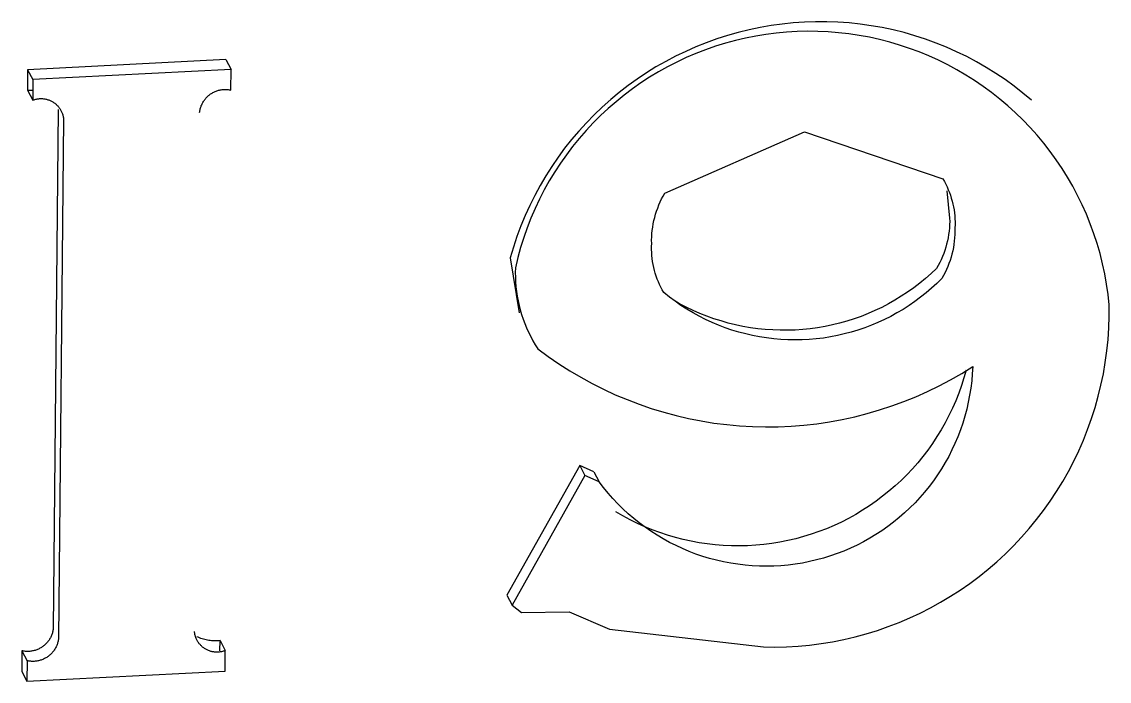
# Model space of a CAD drawing. Header units: millimetres. Extents: x -582 to 3448, y -204 to 2611.
# Drawn here: x 605.954 to 608.587, y 677.334 to 678.931 of the extents above; entities that cross this region are included whole.
import ezdxf

# ---------------------------------------------------------------- set-up
doc = ezdxf.new("R2010")
doc.units = ezdxf.units.MM
doc.header["$MEASUREMENT"] = 0
doc.layers.add('Utwórz2D linie widoczne', color=7, linetype='Continuous', true_color=0x000000)

msp = doc.modelspace()

# ---------------------------------------------------------------- linework, layer by layer
at = {"layer": 'Utwórz2D linie widoczne'}
for p, q in [((607.822, 678.9279), (607.7951, 678.9251)), ((607.849, 678.9297), (607.822, 678.9279)), ((607.8761, 678.9306), (607.849, 678.9297)), ((607.9031, 678.9306), (607.8761, 678.9306)), ((607.9302, 678.9296), (607.9031, 678.9306)), ((607.9572, 678.9277), (607.9302, 678.9296)), ((607.9841, 678.9248), (607.9572, 678.9277)), ((607.6888, 678.9047), (607.6627, 678.8973)), ((607.7151, 678.9112), (607.6888, 678.9047)), ((607.7416, 678.9167), (607.7151, 678.9112)), ((607.7559, 678.8999), (607.7311, 678.8958)), ((607.7682, 678.9214), (607.7416, 678.9167)), ((607.7809, 678.9031), (607.7559, 678.8999)), ((607.7951, 678.9251), (607.7682, 678.9214)), ((607.806, 678.9055), (607.7809, 678.9031)), ((607.8311, 678.9069), (607.806, 678.9055)), ((607.8563, 678.9075), (607.8311, 678.9069)), ((607.8815, 678.9073), (607.8563, 678.9075)), ((607.9066, 678.9061), (607.8815, 678.9073)), ((607.9317, 678.9041), (607.9066, 678.9061)), ((607.9567, 678.9013), (607.9317, 678.9041)), ((607.9816, 678.8975), (607.9567, 678.9013)), ((608.0109, 678.921), (607.9841, 678.9248)), ((608.0376, 678.9163), (608.0109, 678.921)), ((608.0641, 678.9107), (608.0376, 678.9163)), ((608.0903, 678.9042), (608.0641, 678.9107)), ((608.1164, 678.8967), (608.0903, 678.9042)), ((607.6115, 678.8799), (607.5864, 678.8698)), ((607.637, 678.889), (607.6115, 678.8799)), ((607.6576, 678.8785), (607.6335, 678.8711)), ((607.6627, 678.8973), (607.637, 678.889)), ((607.6819, 678.8851), (607.6576, 678.8785)), ((607.7064, 678.8909), (607.6819, 678.8851)), ((607.7311, 678.8958), (607.7064, 678.8909)), ((608.0064, 678.893), (607.9816, 678.8975)), ((608.031, 678.8875), (608.0064, 678.893)), ((608.0554, 678.8812), (608.031, 678.8875)), ((608.0795, 678.8741), (608.0554, 678.8812)), ((608.1034, 678.8661), (608.0795, 678.8741)), ((608.1421, 678.8883), (608.1164, 678.8967)), ((608.1676, 678.8791), (608.1421, 678.8883)), ((608.1927, 678.869), (608.1676, 678.8791)), ((607.5372, 678.8471), (607.5132, 678.8345)), ((607.5616, 678.8589), (607.5372, 678.8471)), ((607.5864, 678.8698), (607.5616, 678.8589)), ((607.5863, 678.8537), (607.5631, 678.8438)), ((607.6097, 678.8628), (607.5863, 678.8537)), ((607.6335, 678.8711), (607.6097, 678.8628)), ((608.127, 678.8574), (608.1034, 678.8661)), ((608.1503, 678.8478), (608.127, 678.8574)), ((608.1732, 678.8374), (608.1503, 678.8478)), ((608.2174, 678.858), (608.1927, 678.869)), ((608.2418, 678.8462), (608.2174, 678.858)), ((606.4484, 678.8389), (605.9686, 678.8144)), ((606.4484, 678.8389), (606.4611, 678.8149)), ((607.4897, 678.8211), (607.4667, 678.8068)), ((607.5132, 678.8345), (607.4897, 678.8211)), ((607.5179, 678.8216), (607.4959, 678.8093)), ((607.5403, 678.8331), (607.5179, 678.8216)), ((607.5631, 678.8438), (607.5403, 678.8331)), ((608.1958, 678.8262), (608.1732, 678.8374)), ((608.218, 678.8143), (608.1958, 678.8262)), ((608.2657, 678.8335), (608.2418, 678.8462)), ((608.2892, 678.82), (608.2657, 678.8335)), ((608.3121, 678.8057), (608.2892, 678.82)), ((605.9686, 678.8144), (605.9682, 678.7646)), ((605.9686, 678.8144), (605.9814, 678.7904)), ((606.4611, 678.8149), (605.9814, 678.7904)), ((606.4606, 678.7651), (606.4611, 678.8149)), ((607.4667, 678.8068), (607.4442, 678.7918)), ((607.4743, 678.7963), (607.4532, 678.7826)), ((607.4959, 678.8093), (607.4743, 678.7963)), ((608.2397, 678.8016), (608.218, 678.8143)), ((608.261, 678.7881), (608.2397, 678.8016)), ((608.3346, 678.7906), (608.3121, 678.8057)), ((605.9814, 678.7904), (605.9809, 678.7406)), ((607.4222, 678.776), (607.4008, 678.7594)), ((607.4326, 678.7682), (607.4125, 678.753)), ((607.4442, 678.7918), (607.4222, 678.776)), ((607.4532, 678.7826), (607.4326, 678.7682)), ((608.2818, 678.7739), (608.261, 678.7881)), ((608.3021, 678.7591), (608.2818, 678.7739)), ((608.3566, 678.7747), (608.3346, 678.7906)), ((608.3779, 678.7581), (608.3566, 678.7747)), ((605.9682, 678.7646), (605.9811, 678.7648)), ((605.9682, 678.7646), (605.9809, 678.7406)), ((605.9809, 678.7406), (605.9826, 678.7413)), ((605.9826, 678.7413), (605.9844, 678.7419)), ((605.9844, 678.7419), (605.9862, 678.7424)), ((605.9862, 678.7424), (605.9881, 678.7429)), ((605.9881, 678.7429), (605.9899, 678.7433)), ((605.9899, 678.7433), (605.9918, 678.7437)), ((605.9918, 678.7437), (605.9936, 678.744)), ((605.9936, 678.744), (605.9955, 678.7442)), ((605.9955, 678.7442), (605.9974, 678.7444)), ((605.9974, 678.7444), (605.9993, 678.7445)), ((605.9993, 678.7445), (606.0012, 678.7445)), ((606.0012, 678.7445), (606.003, 678.7445)), ((606.003, 678.7445), (606.0049, 678.7444)), ((606.0049, 678.7444), (606.0068, 678.7442)), ((606.0068, 678.7442), (606.0087, 678.744)), ((606.0087, 678.744), (606.0106, 678.7437)), ((606.0106, 678.7437), (606.0124, 678.7433)), ((606.0124, 678.7433), (606.0142, 678.7429)), ((606.0142, 678.7429), (606.0161, 678.7424)), ((606.0161, 678.7424), (606.0179, 678.7419)), ((606.0179, 678.7419), (606.0197, 678.7413)), ((606.0197, 678.7413), (606.0214, 678.7406)), ((606.3964, 678.7409), (606.3977, 678.7426)), ((606.3977, 678.7426), (606.399, 678.7443)), ((606.399, 678.7443), (606.4004, 678.7459)), ((606.4004, 678.7459), (606.4018, 678.7475)), ((606.4018, 678.7475), (606.4033, 678.749)), ((606.4033, 678.749), (606.4049, 678.7504)), ((606.4049, 678.7504), (606.4065, 678.7519)), ((606.4065, 678.7519), (606.4082, 678.7532)), ((606.4082, 678.7532), (606.4099, 678.7545)), ((606.4099, 678.7545), (606.4116, 678.7558)), ((606.4116, 678.7558), (606.4134, 678.7569)), ((606.4134, 678.7569), (606.4152, 678.758)), ((606.4152, 678.758), (606.4171, 678.7591)), ((606.4171, 678.7591), (606.419, 678.7601)), ((606.419, 678.7601), (606.4209, 678.761)), ((606.4209, 678.761), (606.4229, 678.7619)), ((606.4229, 678.7619), (606.4248, 678.7627)), ((606.4248, 678.7627), (606.4269, 678.7634)), ((606.4269, 678.7634), (606.4289, 678.764)), ((606.4289, 678.764), (606.4309, 678.7646)), ((606.4309, 678.7646), (606.433, 678.7651)), ((606.433, 678.7651), (606.4351, 678.7656)), ((606.4351, 678.7656), (606.4372, 678.7659)), ((606.4372, 678.7659), (606.4393, 678.7662)), ((606.4393, 678.7662), (606.4415, 678.7664)), ((606.4415, 678.7664), (606.4436, 678.7666)), ((606.4436, 678.7666), (606.4457, 678.7667)), ((606.4457, 678.7667), (606.4479, 678.7667)), ((606.4479, 678.7667), (606.45, 678.7666)), ((606.45, 678.7666), (606.4521, 678.7664)), ((606.4521, 678.7664), (606.4543, 678.7662)), ((606.4543, 678.7662), (606.4564, 678.7659)), ((606.4564, 678.7659), (606.4585, 678.7656)), ((606.4585, 678.7656), (606.4606, 678.7651)), ((607.38, 678.7421), (607.3597, 678.7241)), ((607.4008, 678.7594), (607.38, 678.7421)), ((607.4125, 678.753), (607.3929, 678.7371)), ((608.3219, 678.7435), (608.3021, 678.7591)), ((608.3411, 678.7272), (608.3219, 678.7435)), ((608.3987, 678.7408), (608.3779, 678.7581)), ((606.0214, 678.7406), (606.0232, 678.7399)), ((606.0232, 678.7399), (606.0249, 678.7391)), ((606.0249, 678.7391), (606.0266, 678.7382)), ((606.0266, 678.7382), (606.0282, 678.7373)), ((606.0282, 678.7373), (606.0299, 678.7364)), ((606.0299, 678.7364), (606.0315, 678.7353)), ((606.0429, 678.7185), (606.0306, 677.4615)), ((606.0315, 678.7353), (606.033, 678.7343)), ((606.033, 678.7343), (606.0345, 678.7331)), ((606.0345, 678.7331), (606.036, 678.732)), ((606.036, 678.732), (606.0374, 678.7307)), ((606.0374, 678.7307), (606.0388, 678.7295)), ((606.0388, 678.7295), (606.0402, 678.7281)), ((606.0402, 678.7281), (606.0415, 678.7268)), ((606.0415, 678.7268), (606.0427, 678.7253)), ((606.0427, 678.7253), (606.0439, 678.7239)), ((606.0439, 678.7239), (606.0451, 678.7224)), ((606.0451, 678.7224), (606.0462, 678.7209)), ((606.0462, 678.7209), (606.0472, 678.7193)), ((606.0472, 678.7193), (606.0482, 678.7177)), ((606.0482, 678.7177), (606.0491, 678.716)), ((606.0491, 678.716), (606.05, 678.7144)), ((606.3852, 678.7134), (606.3856, 678.7155)), ((606.3856, 678.7155), (606.386, 678.7176)), ((606.386, 678.7176), (606.3865, 678.7197)), ((606.3865, 678.7197), (606.387, 678.7218)), ((606.387, 678.7218), (606.3877, 678.7238)), ((606.3877, 678.7238), (606.3884, 678.7258)), ((606.3884, 678.7258), (606.3891, 678.7278)), ((606.3891, 678.7278), (606.39, 678.7298)), ((606.39, 678.7298), (606.3909, 678.7317)), ((606.3909, 678.7317), (606.3918, 678.7336)), ((606.3918, 678.7336), (606.3929, 678.7355)), ((606.3929, 678.7355), (606.394, 678.7374)), ((606.394, 678.7374), (606.3951, 678.7391)), ((606.3951, 678.7391), (606.3964, 678.7409)), ((607.3597, 678.7241), (607.3401, 678.7055)), ((607.3739, 678.7206), (607.3555, 678.7035)), ((607.3929, 678.7371), (607.3739, 678.7206)), ((608.3598, 678.7103), (608.3411, 678.7272)), ((606.0556, 678.6945), (606.0433, 677.4374)), ((606.05, 678.7144), (606.0508, 678.7126)), ((606.0508, 678.7126), (606.0516, 678.7109)), ((606.0516, 678.7109), (606.0523, 678.7092)), ((606.0523, 678.7092), (606.0529, 678.7074)), ((606.0529, 678.7074), (606.0535, 678.7056)), ((606.0535, 678.7056), (606.054, 678.7038)), ((606.054, 678.7038), (606.0545, 678.7019)), ((606.0545, 678.7019), (606.0549, 678.7001)), ((606.0549, 678.7001), (606.0552, 678.6982)), ((606.0552, 678.6982), (606.0554, 678.6964)), ((606.0554, 678.6964), (606.0556, 678.6945)), ((606.3849, 678.7113), (606.3852, 678.7134)), ((607.3401, 678.7055), (607.3212, 678.6861)), ((607.3555, 678.7035), (607.3377, 678.6857)), ((608.3779, 678.6928), (608.3598, 678.7103)), ((608.3953, 678.6746), (608.3779, 678.6928)), ((607.303, 678.6661), (607.2854, 678.6455)), ((607.3212, 678.6861), (607.303, 678.6661)), ((607.3205, 678.6673), (607.3039, 678.6483)), ((607.3377, 678.6857), (607.3205, 678.6673)), ((607.511, 678.5157), (607.8489, 678.6643)), ((607.8489, 678.6643), (608.1843, 678.5501)), ((608.4121, 678.6559), (608.3953, 678.6746)), ((607.2854, 678.6455), (607.2686, 678.6242)), ((607.3039, 678.6483), (607.288, 678.6288)), ((608.4283, 678.6365), (608.4121, 678.6559)), ((608.4438, 678.6167), (608.4283, 678.6365)), ((607.2686, 678.6242), (607.2526, 678.6024)), ((607.288, 678.6288), (607.2728, 678.6087)), ((608.4585, 678.5963), (608.4438, 678.6167)), ((607.2526, 678.6024), (607.2373, 678.5801)), ((607.2583, 678.5881), (607.2446, 678.567)), ((607.2728, 678.6087), (607.2583, 678.5881)), ((608.4726, 678.5754), (608.4585, 678.5963)), ((607.2228, 678.5573), (607.209, 678.5339)), ((607.2373, 678.5801), (607.2228, 678.5573)), ((607.2446, 678.567), (607.2315, 678.5455)), ((608.4859, 678.5541), (608.4726, 678.5754)), ((607.209, 678.5339), (607.1962, 678.5101)), ((607.2315, 678.5455), (607.2192, 678.5235)), ((608.1843, 678.5501), (608.1879, 678.5437)), ((608.1879, 678.5437), (608.1912, 678.5373)), ((608.1912, 678.5373), (608.1944, 678.5307)), ((608.1944, 678.5307), (608.1973, 678.524)), ((608.4985, 678.5322), (608.4859, 678.5541)), ((608.5104, 678.51), (608.4985, 678.5322)), ((607.1962, 678.5101), (607.1841, 678.4859)), ((607.2192, 678.5235), (607.2077, 678.5011)), ((607.5034, 678.5016), (607.5071, 678.5087)), ((607.5071, 678.5087), (607.511, 678.5157)), ((608.1937, 678.5209), (608.2006, 678.4553)), ((608.1973, 678.524), (608.2, 678.5172)), ((608.2, 678.5172), (608.2024, 678.5104)), ((608.2024, 678.5104), (608.2046, 678.5034)), ((608.5214, 678.4874), (608.5104, 678.51)), ((607.1841, 678.4859), (607.1729, 678.4612)), ((607.197, 678.4784), (607.187, 678.4552)), ((607.2077, 678.5011), (607.197, 678.4784)), ((607.4912, 678.4722), (607.4939, 678.4797)), ((607.4939, 678.4797), (607.4968, 678.4871)), ((607.4968, 678.4871), (607.5, 678.4944)), ((607.5, 678.4944), (607.5034, 678.5016)), ((608.2046, 678.5034), (608.2066, 678.4964)), ((608.2066, 678.4964), (608.2084, 678.4893)), ((608.2084, 678.4893), (608.2099, 678.4822)), ((608.2099, 678.4822), (608.2111, 678.475)), ((608.5317, 678.4644), (608.5214, 678.4874)), ((607.1729, 678.4612), (607.1625, 678.4362)), ((607.187, 678.4552), (607.1779, 678.4318)), ((607.4848, 678.4492), (607.4867, 678.4569)), ((607.4867, 678.4569), (607.4888, 678.4646)), ((607.4888, 678.4646), (607.4912, 678.4722)), ((608.2006, 678.4553), (608.2007, 678.4474)), ((608.2111, 678.475), (608.2121, 678.4677)), ((608.2121, 678.4677), (608.2129, 678.4605)), ((608.2129, 678.4605), (608.2134, 678.4532)), ((608.2134, 678.4532), (608.2136, 678.4459)), ((608.5411, 678.4411), (608.5317, 678.4644)), ((607.1625, 678.4362), (607.1531, 678.4108)), ((607.1779, 678.4318), (607.1695, 678.408)), ((607.48, 678.4177), (607.4808, 678.4256)), ((607.4808, 678.4256), (607.4819, 678.4335)), ((607.4819, 678.4335), (607.4832, 678.4414)), ((607.4832, 678.4414), (607.4848, 678.4492)), ((608.1999, 678.4314), (608.1991, 678.4235)), ((608.2004, 678.4394), (608.1999, 678.4314)), ((608.2007, 678.4474), (608.2004, 678.4394)), ((608.2136, 678.4386), (608.2134, 678.4313)), ((608.2134, 678.4313), (608.2134, 678.4234)), ((608.2136, 678.4459), (608.2136, 678.4386)), ((608.5498, 678.4174), (608.5411, 678.4411)), ((607.1531, 678.4108), (607.1445, 678.3852)), ((607.1695, 678.408), (607.162, 678.384)), ((607.4792, 678.4017), (607.4795, 678.4097)), ((607.4793, 678.3938), (607.4792, 678.4017)), ((607.4795, 678.4097), (607.48, 678.4177)), ((608.1951, 678.3999), (608.1933, 678.3922)), ((608.1967, 678.4077), (608.1951, 678.3999)), ((608.1981, 678.4156), (608.1967, 678.4077)), ((608.1991, 678.4235), (608.1981, 678.4156)), ((608.2119, 678.3995), (608.2108, 678.3916)), ((608.2127, 678.4074), (608.2119, 678.3995)), ((608.2132, 678.4154), (608.2127, 678.4074)), ((608.2134, 678.4234), (608.2132, 678.4154)), ((608.5576, 678.3935), (608.5498, 678.4174)), ((607.1445, 678.3852), (607.1368, 678.3592)), ((607.162, 678.384), (607.1553, 678.3597)), ((607.479, 678.3865), (607.4793, 678.3938)), ((607.479, 678.3792), (607.479, 678.3865)), ((607.4793, 678.3719), (607.479, 678.3792)), ((608.1887, 678.3769), (608.1861, 678.3694)), ((608.1911, 678.3845), (608.1887, 678.3769)), ((608.1933, 678.3922), (608.1911, 678.3845)), ((608.2079, 678.3759), (608.2061, 678.3682)), ((608.2095, 678.3837), (608.2079, 678.3759)), ((608.2108, 678.3916), (608.2095, 678.3837)), ((608.5646, 678.3693), (608.5576, 678.3935)), ((607.1368, 678.3592), (607.1581, 678.2263)), ((607.1553, 678.3597), (607.1495, 678.3352)), ((607.4798, 678.3646), (607.4793, 678.3719)), ((607.4805, 678.3573), (607.4798, 678.3646)), ((607.4815, 678.3501), (607.4805, 678.3573)), ((607.4828, 678.3429), (607.4815, 678.3501)), ((608.1766, 678.3474), (608.173, 678.3403)), ((608.18, 678.3546), (608.1766, 678.3474)), ((608.1832, 678.3619), (608.18, 678.3546)), ((608.1861, 678.3694), (608.1832, 678.3619)), ((608.2015, 678.3529), (608.1989, 678.3453)), ((608.2039, 678.3605), (608.2015, 678.3529)), ((608.2061, 678.3682), (608.2039, 678.3605)), ((608.5708, 678.3449), (608.5646, 678.3693)), ((607.1495, 678.3352), (607.1492, 678.3237)), ((607.1492, 678.3237), (607.1493, 678.3122)), ((607.4843, 678.3357), (607.4828, 678.3429)), ((607.486, 678.3286), (607.4843, 678.3357)), ((607.488, 678.3216), (607.486, 678.3286)), ((607.4903, 678.3146), (607.488, 678.3216)), ((608.1558, 678.3209), (608.1421, 678.3089)), ((608.1691, 678.3334), (608.1558, 678.3209)), ((608.173, 678.3403), (608.1691, 678.3334)), ((608.1894, 678.3234), (608.1857, 678.3163)), ((608.1928, 678.3306), (608.1894, 678.3234)), ((608.196, 678.3379), (608.1928, 678.3306)), ((608.1989, 678.3453), (608.196, 678.3379)), ((608.5761, 678.3203), (608.5708, 678.3449)), ((608.5806, 678.2955), (608.5761, 678.3203)), ((607.1493, 678.3122), (607.1498, 678.3007)), ((607.1498, 678.3007), (607.1507, 678.2892)), ((607.4928, 678.3078), (607.4903, 678.3146)), ((607.4955, 678.301), (607.4928, 678.3078)), ((607.4984, 678.2943), (607.4955, 678.301)), ((607.5016, 678.2877), (607.4984, 678.2943)), ((608.1281, 678.2974), (608.1136, 678.2864)), ((608.1421, 678.3089), (608.1281, 678.2974)), ((608.1696, 678.2973), (608.1569, 678.2856)), ((608.1818, 678.3093), (608.1696, 678.2973)), ((608.1857, 678.3163), (608.1818, 678.3093)), ((608.5842, 678.2706), (608.5806, 678.2955)), ((607.1507, 678.2892), (607.152, 678.2778)), ((607.152, 678.2778), (607.1537, 678.2664)), ((607.505, 678.2812), (607.5016, 678.2877)), ((607.5086, 678.2749), (607.505, 678.2812)), ((607.5221, 678.2641), (607.5086, 678.2749)), ((608.0988, 678.2759), (608.0836, 678.2659)), ((608.1136, 678.2864), (608.0988, 678.2759)), ((608.1438, 678.2744), (608.1303, 678.2637)), ((608.1569, 678.2856), (608.1438, 678.2744)), ((608.5869, 678.2455), (608.5842, 678.2706)), ((607.1537, 678.2664), (607.1558, 678.2551)), ((607.1558, 678.2551), (607.1583, 678.2439)), ((607.1583, 678.2439), (607.1612, 678.2328)), ((607.5359, 678.2538), (607.5221, 678.2641)), ((607.5469, 678.2481), (607.5311, 678.2571)), ((607.55, 678.244), (607.5359, 678.2538)), ((607.563, 678.2397), (607.5469, 678.2481)), ((607.5645, 678.2347), (607.55, 678.244)), ((608.0523, 678.2476), (608.0362, 678.2392)), ((608.0681, 678.2565), (608.0523, 678.2476)), ((608.0836, 678.2659), (608.0681, 678.2565)), ((608.1023, 678.2436), (608.0878, 678.2343)), ((608.1165, 678.2534), (608.1023, 678.2436)), ((608.1303, 678.2637), (608.1165, 678.2534)), ((608.5869, 678.2175), (608.5869, 678.2455)), ((607.1612, 678.2328), (607.1644, 678.2217)), ((607.1644, 678.2217), (607.1681, 678.2108)), ((607.5794, 678.2318), (607.563, 678.2397)), ((607.5793, 678.2259), (607.5645, 678.2347)), ((607.5944, 678.2176), (607.5793, 678.2259)), ((607.596, 678.2245), (607.5794, 678.2318)), ((607.6098, 678.2099), (607.5944, 678.2176)), ((607.6129, 678.2178), (607.596, 678.2245)), ((607.63, 678.2117), (607.6129, 678.2178)), ((607.9862, 678.2174), (607.9691, 678.2113)), ((608.0031, 678.2241), (607.9862, 678.2174)), ((608.0198, 678.2314), (608.0031, 678.2241)), ((608.0362, 678.2392), (608.0198, 678.2314)), ((608.0579, 678.2173), (608.0425, 678.2096)), ((608.073, 678.2256), (608.0579, 678.2173)), ((608.0878, 678.2343), (608.073, 678.2256)), ((608.586, 678.1895), (608.5869, 678.2175)), ((607.1681, 678.2108), (607.1721, 678.2)), ((607.1721, 678.2), (607.1765, 678.1894)), ((607.1765, 678.1894), (607.1812, 678.1789)), ((607.6254, 678.2026), (607.6098, 678.2099)), ((607.6413, 678.196), (607.6254, 678.2026)), ((607.6473, 678.2062), (607.63, 678.2117)), ((607.6574, 678.1898), (607.6413, 678.196)), ((607.6648, 678.2012), (607.6473, 678.2062)), ((607.6736, 678.1843), (607.6574, 678.1898)), ((607.6824, 678.1969), (607.6648, 678.2012)), ((607.7002, 678.1931), (607.6824, 678.1969)), ((607.7181, 678.19), (607.7002, 678.1931)), ((607.7361, 678.1875), (607.7181, 678.19)), ((607.881, 678.1898), (607.863, 678.1874)), ((607.8989, 678.1929), (607.881, 678.1898)), ((607.9167, 678.1966), (607.8989, 678.1929)), ((607.9343, 678.2009), (607.9167, 678.1966)), ((607.9518, 678.2058), (607.9343, 678.2009)), ((607.9691, 678.2113), (607.9518, 678.2058)), ((607.9949, 678.1896), (607.9786, 678.184)), ((608.011, 678.1957), (607.9949, 678.1896)), ((608.0269, 678.2024), (608.011, 678.1957)), ((608.0425, 678.2096), (608.0269, 678.2024)), ((608.584, 678.1616), (608.586, 678.1895)), ((607.1812, 678.1789), (607.1864, 678.1686)), ((607.1864, 678.1686), (607.1918, 678.1585)), ((607.6901, 678.1793), (607.6736, 678.1843)), ((607.7068, 678.1748), (607.6901, 678.1793)), ((607.7235, 678.171), (607.7068, 678.1748)), ((607.7405, 678.1677), (607.7235, 678.171)), ((607.7542, 678.1856), (607.7361, 678.1875)), ((607.7575, 678.165), (607.7405, 678.1677)), ((607.7723, 678.1844), (607.7542, 678.1856)), ((607.7746, 678.163), (607.7575, 678.165)), ((607.7905, 678.1837), (607.7723, 678.1844)), ((607.7917, 678.1615), (607.7746, 678.163)), ((607.8086, 678.1837), (607.7905, 678.1837)), ((607.8268, 678.1843), (607.8086, 678.1837)), ((607.8449, 678.1855), (607.8268, 678.1843)), ((607.863, 678.1874), (607.8449, 678.1855)), ((607.8777, 678.1629), (607.8605, 678.1614)), ((607.8948, 678.1649), (607.8777, 678.1629)), ((607.9118, 678.1676), (607.8948, 678.1649)), ((607.9287, 678.1708), (607.9118, 678.1676)), ((607.9455, 678.1747), (607.9287, 678.1708)), ((607.9621, 678.1791), (607.9455, 678.1747)), ((607.9786, 678.184), (607.9621, 678.1791)), ((607.1918, 678.1585), (607.1976, 678.1486)), ((607.1976, 678.1486), (607.2038, 678.1389)), ((607.2038, 678.1389), (607.2289, 678.1203)), ((607.8089, 678.1606), (607.7917, 678.1615)), ((607.8261, 678.1602), (607.8089, 678.1606)), ((607.8433, 678.1605), (607.8261, 678.1602)), ((607.8605, 678.1614), (607.8433, 678.1605)), ((608.5812, 678.1337), (608.584, 678.1616)), ((607.2289, 678.1203), (607.2545, 678.1026)), ((608.5773, 678.106), (608.5812, 678.1337)), ((607.2545, 678.1026), (607.2808, 678.0858)), ((607.2808, 678.0858), (607.3076, 678.0699)), ((608.2298, 678.0794), (608.2563, 678.0958)), ((608.2404, 678.0875), (608.235, 678.0686)), ((608.2563, 678.0958), (608.2554, 678.0784)), ((608.5726, 678.0784), (608.5773, 678.106)), ((607.3076, 678.0699), (607.335, 678.0549)), ((608.1752, 678.0492), (608.2028, 678.0639)), ((608.2028, 678.0639), (608.2298, 678.0794)), ((608.235, 678.0686), (608.2291, 678.0499)), ((608.2539, 678.061), (608.2518, 678.0437)), ((608.2554, 678.0784), (608.2539, 678.061)), ((608.5668, 678.051), (608.5726, 678.0784)), ((607.335, 678.0549), (607.3628, 678.0409)), ((607.3628, 678.0409), (607.3911, 678.0278)), ((608.1187, 678.0229), (608.1472, 678.0356)), ((608.1472, 678.0356), (608.1752, 678.0492)), ((608.2225, 678.0314), (608.2152, 678.0132)), ((608.2291, 678.0499), (608.2225, 678.0314)), ((608.2518, 678.0437), (608.249, 678.0265)), ((608.5602, 678.0238), (608.5668, 678.051)), ((607.3911, 678.0278), (607.4198, 678.0157)), ((607.4198, 678.0157), (607.449, 678.0046)), ((607.449, 678.0046), (607.4784, 677.9945)), ((608.0605, 678.0005), (608.0898, 678.0112)), ((608.0898, 678.0112), (608.1187, 678.0229)), ((608.2152, 678.0132), (608.2074, 677.9952)), ((608.2457, 678.0093), (608.2418, 677.9923)), ((608.249, 678.0265), (608.2457, 678.0093)), ((608.5526, 677.9968), (608.5602, 678.0238)), ((607.4784, 677.9945), (607.5083, 677.9854)), ((607.5083, 677.9854), (607.5384, 677.9773)), ((607.9708, 677.9744), (608.001, 677.982)), ((608.001, 677.982), (608.0309, 677.9907)), ((608.0309, 677.9907), (608.0605, 678.0005)), ((608.2074, 677.9952), (608.1989, 677.9774)), ((608.2418, 677.9923), (608.2373, 677.9755)), ((608.5441, 677.9701), (608.5526, 677.9968)), ((607.5384, 677.9773), (607.5687, 677.9702)), ((607.5687, 677.9702), (607.5993, 677.9642)), ((607.5993, 677.9642), (607.6301, 677.9592)), ((607.6301, 677.9592), (607.661, 677.9553)), ((607.661, 677.9553), (607.6921, 677.9524)), ((607.6921, 677.9524), (607.7232, 677.9506)), ((607.7856, 677.9502), (607.8167, 677.9516)), ((607.8167, 677.9516), (607.8478, 677.954)), ((607.8478, 677.954), (607.8788, 677.9575)), ((607.8788, 677.9575), (607.9096, 677.9621)), ((607.9096, 677.9621), (607.9403, 677.9677)), ((607.9403, 677.9677), (607.9708, 677.9744)), ((608.1898, 677.96), (608.1802, 677.9429)), ((608.1989, 677.9774), (608.1898, 677.96)), ((608.2322, 677.9588), (608.2266, 677.9423)), ((608.2373, 677.9755), (608.2322, 677.9588)), ((608.5346, 677.9437), (608.5441, 677.9701)), ((607.7232, 677.9506), (607.7544, 677.9499)), ((607.7544, 677.9499), (607.7856, 677.9502)), ((608.1699, 677.9262), (608.1591, 677.9098)), ((608.1802, 677.9429), (608.1699, 677.9262)), ((608.2203, 677.926), (608.2135, 677.9099)), ((608.2266, 677.9423), (608.2203, 677.926)), ((608.5243, 677.9177), (608.5346, 677.9437)), ((608.1591, 677.9098), (608.1477, 677.8938)), ((608.2135, 677.9099), (608.2062, 677.8941)), ((608.5131, 677.892), (608.5243, 677.9177)), ((608.1358, 677.8782), (608.1233, 677.863)), ((608.1477, 677.8938), (608.1358, 677.8782)), ((608.1983, 677.8785), (608.1899, 677.8633)), ((608.2062, 677.8941), (608.1983, 677.8785)), ((608.501, 677.8668), (608.5131, 677.892)), ((607.3051, 677.8561), (607.1286, 677.5425)), ((607.3395, 677.8411), (607.3051, 677.8561)), ((607.3051, 677.8561), (607.3178, 677.8321)), ((608.1104, 677.8482), (608.0969, 677.834)), ((608.1233, 677.863), (608.1104, 677.8482)), ((608.1809, 677.8483), (608.1714, 677.8337)), ((608.1899, 677.8633), (608.1809, 677.8483)), ((608.488, 677.842), (608.501, 677.8668)), ((607.3178, 677.8321), (607.1414, 677.5185)), ((607.3523, 677.8171), (607.3178, 677.8321)), ((607.3395, 677.8411), (607.3523, 677.8171)), ((608.0829, 677.8201), (608.0685, 677.8068)), ((608.0969, 677.834), (608.0829, 677.8201)), ((608.1714, 677.8337), (608.1614, 677.8194)), ((608.4742, 677.8176), (608.488, 677.842)), ((607.3629, 677.8032), (607.3523, 677.8171)), ((607.3739, 677.7897), (607.3629, 677.8032)), ((608.0536, 677.794), (608.0383, 677.7817)), ((608.0685, 677.8068), (608.0536, 677.794)), ((608.1509, 677.8054), (608.14, 677.7918)), ((608.1614, 677.8194), (608.1509, 677.8054)), ((608.4441, 677.7703), (608.4596, 677.7937)), ((608.4596, 677.7937), (608.4742, 677.8176)), ((607.3854, 677.7766), (607.3739, 677.7897)), ((607.3973, 677.7638), (607.3854, 677.7766)), ((608.0226, 677.7699), (608.0065, 677.7586)), ((608.0383, 677.7817), (608.0226, 677.7699)), ((608.1286, 677.7786), (608.1167, 677.7659)), ((608.14, 677.7918), (608.1286, 677.7786)), ((608.4279, 677.7475), (608.4441, 677.7703)), ((607.4098, 677.7341), (607.3928, 677.7439)), ((607.4097, 677.7516), (607.3973, 677.7638)), ((607.4225, 677.7397), (607.4097, 677.7516)), ((607.99, 677.748), (607.9732, 677.7379)), ((608.0065, 677.7586), (607.99, 677.748)), ((608.0916, 677.7416), (608.0785, 677.7301)), ((608.1044, 677.7535), (608.0916, 677.7416)), ((608.1167, 677.7659), (608.1044, 677.7535)), ((608.4108, 677.7253), (608.4279, 677.7475)), ((607.4271, 677.7248), (607.4098, 677.7341)), ((607.4357, 677.7283), (607.4225, 677.7397)), ((607.4447, 677.7161), (607.4271, 677.7248)), ((607.4493, 677.7174), (607.4357, 677.7283)), ((607.4626, 677.708), (607.4447, 677.7161)), ((607.4633, 677.7069), (607.4493, 677.7174)), ((607.9385, 677.7194), (607.9207, 677.7111)), ((607.956, 677.7284), (607.9385, 677.7194)), ((607.9732, 677.7379), (607.956, 677.7284)), ((608.0649, 677.7191), (608.051, 677.7086)), ((608.0785, 677.7301), (608.0649, 677.7191)), ((608.3931, 677.7036), (608.4108, 677.7253)), ((607.4808, 677.7006), (607.4626, 677.708)), ((607.4776, 677.697), (607.4633, 677.7069)), ((607.4923, 677.6875), (607.4776, 677.697)), ((607.4992, 677.6938), (607.4808, 677.7006)), ((607.5178, 677.6876), (607.4992, 677.6938)), ((607.8657, 677.69), (607.847, 677.6842)), ((607.8843, 677.6964), (607.8657, 677.69)), ((607.9026, 677.7034), (607.8843, 677.6964)), ((607.9207, 677.7111), (607.9026, 677.7034)), ((608.0221, 677.689), (608.0072, 677.68)), ((608.0368, 677.6985), (608.0221, 677.689)), ((608.051, 677.7086), (608.0368, 677.6985)), ((608.3746, 677.6826), (608.3931, 677.7036)), ((607.5073, 677.6786), (607.4923, 677.6875)), ((607.5226, 677.6702), (607.5073, 677.6786)), ((607.5367, 677.6821), (607.5178, 677.6876)), ((607.5382, 677.6623), (607.5226, 677.6702)), ((607.5557, 677.6772), (607.5367, 677.6821)), ((607.554, 677.655), (607.5382, 677.6623)), ((607.5749, 677.673), (607.5557, 677.6772)), ((607.5942, 677.6694), (607.5749, 677.673)), ((607.6136, 677.6665), (607.5942, 677.6694)), ((607.6331, 677.6643), (607.6136, 677.6665)), ((607.6527, 677.6627), (607.6331, 677.6643)), ((607.6723, 677.6618), (607.6527, 677.6627)), ((607.692, 677.6616), (607.6723, 677.6618)), ((607.7116, 677.6621), (607.692, 677.6616)), ((607.7312, 677.6632), (607.7116, 677.6621)), ((607.7508, 677.6651), (607.7312, 677.6632)), ((607.7702, 677.6676), (607.7508, 677.6651)), ((607.7896, 677.6707), (607.7702, 677.6676)), ((607.8089, 677.6745), (607.7896, 677.6707)), ((607.828, 677.679), (607.8089, 677.6745)), ((607.847, 677.6842), (607.828, 677.679)), ((607.9764, 677.6635), (607.9606, 677.6561)), ((607.992, 677.6715), (607.9764, 677.6635)), ((608.0072, 677.68), (607.992, 677.6715)), ((608.3354, 677.6425), (608.3553, 677.6622)), ((608.3553, 677.6622), (608.3746, 677.6826)), ((607.5701, 677.6482), (607.554, 677.655)), ((607.5864, 677.642), (607.5701, 677.6482)), ((607.6029, 677.6364), (607.5864, 677.642)), ((607.6196, 677.6314), (607.6029, 677.6364)), ((607.9118, 677.6373), (607.8952, 677.6321)), ((607.9283, 677.643), (607.9118, 677.6373)), ((607.9446, 677.6493), (607.9283, 677.643)), ((607.9606, 677.6561), (607.9446, 677.6493)), ((608.3149, 677.6235), (608.3354, 677.6425)), ((607.6365, 677.6269), (607.6196, 677.6314)), ((607.6535, 677.623), (607.6365, 677.6269)), ((607.6706, 677.6197), (607.6535, 677.623)), ((607.6879, 677.6171), (607.6706, 677.6197)), ((607.7052, 677.615), (607.6879, 677.6171)), ((607.7226, 677.6135), (607.7052, 677.615)), ((607.74, 677.6127), (607.7226, 677.6135)), ((607.7574, 677.6124), (607.74, 677.6127)), ((607.7749, 677.6128), (607.7574, 677.6124)), ((607.7923, 677.6137), (607.7749, 677.6128)), ((607.8097, 677.6153), (607.7923, 677.6137)), ((607.827, 677.6175), (607.8097, 677.6153)), ((607.8442, 677.6202), (607.827, 677.6175)), ((607.8613, 677.6236), (607.8442, 677.6202)), ((607.8783, 677.6276), (607.8613, 677.6236)), ((607.8952, 677.6321), (607.8783, 677.6276)), ((608.2936, 677.6052), (608.3149, 677.6235)), ((608.2494, 677.5709), (608.2718, 677.5877)), ((608.2718, 677.5877), (608.2936, 677.6052)), ((608.2264, 677.5549), (608.2494, 677.5709)), ((607.1286, 677.5425), (607.1414, 677.5185)), ((608.1788, 677.5253), (608.2029, 677.5397)), ((608.2029, 677.5397), (608.2264, 677.5549)), ((607.1414, 677.5185), (607.1643, 677.5003)), ((608.1294, 677.4991), (608.1543, 677.5118)), ((608.1543, 677.5118), (608.1788, 677.5253)), ((607.1643, 677.5003), (607.2797, 677.5023)), ((607.2797, 677.5023), (607.3775, 677.4601)), ((608.0782, 677.4763), (608.104, 677.4872)), ((608.104, 677.4872), (608.1294, 677.4991)), ((606.0291, 677.4531), (606.0285, 677.451)), ((606.0296, 677.4551), (606.0291, 677.4531)), ((606.03, 677.4572), (606.0296, 677.4551)), ((606.0303, 677.4593), (606.03, 677.4572)), ((606.0306, 677.4615), (606.0303, 677.4593)), ((606.3727, 677.4524), (606.3726, 677.4543)), ((606.373, 677.4505), (606.3727, 677.4524)), ((607.3775, 677.4601), (607.7497, 677.4171)), ((607.9988, 677.4488), (608.0256, 677.4571)), ((608.0256, 677.4571), (608.0521, 677.4662)), ((608.0521, 677.4662), (608.0782, 677.4763)), ((606.0137, 677.4253), (606.0122, 677.4238)), ((606.0151, 677.4269), (606.0137, 677.4253)), ((606.0165, 677.4285), (606.0151, 677.4269)), ((606.0179, 677.4302), (606.0165, 677.4285)), ((606.0191, 677.4319), (606.0179, 677.4302)), ((606.0204, 677.4336), (606.0191, 677.4319)), ((606.0215, 677.4354), (606.0204, 677.4336)), ((606.0226, 677.4373), (606.0215, 677.4354)), ((606.0237, 677.4391), (606.0226, 677.4373)), ((606.0246, 677.441), (606.0237, 677.4391)), ((606.0256, 677.443), (606.0246, 677.441)), ((606.0264, 677.4449), (606.0256, 677.443)), ((606.0272, 677.4469), (606.0264, 677.4449)), ((606.0279, 677.449), (606.0272, 677.4469)), ((606.0285, 677.451), (606.0279, 677.449)), ((606.0406, 677.4249), (606.0399, 677.4229)), ((606.0412, 677.427), (606.0406, 677.4249)), ((606.0418, 677.429), (606.0412, 677.427)), ((606.0423, 677.4311), (606.0418, 677.429)), ((606.0427, 677.4332), (606.0423, 677.4311)), ((606.043, 677.4353), (606.0427, 677.4332)), ((606.0433, 677.4374), (606.043, 677.4353)), ((606.3733, 677.4487), (606.373, 677.4505)), ((606.3737, 677.4468), (606.3733, 677.4487)), ((606.3742, 677.445), (606.3737, 677.4468)), ((606.3747, 677.4432), (606.3742, 677.445)), ((606.3753, 677.4414), (606.3747, 677.4432)), ((606.3759, 677.4396), (606.3753, 677.4414)), ((606.3766, 677.4379), (606.3759, 677.4396)), ((606.3773, 677.4361), (606.3766, 677.4379)), ((606.3782, 677.4344), (606.3773, 677.4361)), ((606.3813, 677.4405), (606.3782, 677.4419)), ((606.379, 677.4328), (606.3782, 677.4344)), ((606.38, 677.4311), (606.379, 677.4328)), ((606.381, 677.4295), (606.38, 677.4311)), ((606.382, 677.428), (606.381, 677.4295)), ((606.3844, 677.4391), (606.3813, 677.4405)), ((606.3831, 677.4264), (606.382, 677.428)), ((606.3842, 677.4249), (606.3831, 677.4264)), ((606.3854, 677.4235), (606.3842, 677.4249)), ((606.3876, 677.4379), (606.3844, 677.4391)), ((606.3908, 677.4367), (606.3876, 677.4379)), ((606.3941, 677.4357), (606.3908, 677.4367)), ((606.3973, 677.4348), (606.3941, 677.4357)), ((606.4007, 677.434), (606.3973, 677.4348)), ((606.404, 677.4333), (606.4007, 677.434)), ((606.4073, 677.4327), (606.404, 677.4333)), ((606.4107, 677.4323), (606.4073, 677.4327)), ((606.4141, 677.4319), (606.4107, 677.4323)), ((606.4175, 677.4317), (606.4141, 677.4319)), ((606.4209, 677.4316), (606.4175, 677.4317)), ((606.4243, 677.4316), (606.4209, 677.4316)), ((606.4277, 677.4317), (606.4243, 677.4316)), ((606.4311, 677.432), (606.4277, 677.4317)), ((606.4345, 677.4323), (606.4311, 677.432)), ((606.4342, 677.408), (606.4345, 677.4323)), ((606.4345, 677.4323), (606.4472, 677.4083)), ((607.8616, 677.4217), (607.8894, 677.4252)), ((607.8894, 677.4252), (607.917, 677.4297)), ((607.917, 677.4297), (607.9445, 677.4351)), ((607.9445, 677.4351), (607.9718, 677.4415)), ((607.9718, 677.4415), (607.9988, 677.4488)), ((605.9549, 677.4078), (605.9544, 677.358)), ((605.957, 677.4073), (605.9549, 677.4078)), ((605.9549, 677.4078), (605.9676, 677.3837)), ((605.9591, 677.407), (605.957, 677.4073)), ((605.9612, 677.4067), (605.9591, 677.407)), ((605.9633, 677.4064), (605.9612, 677.4067)), ((605.9655, 677.4063), (605.9633, 677.4064)), ((605.9676, 677.4062), (605.9655, 677.4063)), ((605.9697, 677.4062), (605.9676, 677.4062)), ((605.9719, 677.4063), (605.9697, 677.4062)), ((605.974, 677.4064), (605.9719, 677.4063)), ((605.9761, 677.4066), (605.974, 677.4064)), ((605.9782, 677.4069), (605.9761, 677.4066)), ((605.9804, 677.4073), (605.9782, 677.4069)), ((605.9824, 677.4077), (605.9804, 677.4073)), ((605.9845, 677.4082), (605.9824, 677.4077)), ((605.9866, 677.4088), (605.9845, 677.4082)), ((605.9886, 677.4094), (605.9866, 677.4088)), ((605.9906, 677.4102), (605.9886, 677.4094)), ((605.9926, 677.411), (605.9906, 677.4102)), ((605.9946, 677.4118), (605.9926, 677.411)), ((605.9965, 677.4127), (605.9946, 677.4118)), ((605.9984, 677.4137), (605.9965, 677.4127)), ((606.0003, 677.4148), (605.9984, 677.4137)), ((606.0021, 677.4159), (606.0003, 677.4148)), ((606.0039, 677.4171), (606.0021, 677.4159)), ((606.0056, 677.4183), (606.0039, 677.4171)), ((606.0073, 677.4196), (606.0056, 677.4183)), ((606.009, 677.4209), (606.0073, 677.4196)), ((606.0106, 677.4224), (606.009, 677.4209)), ((606.0122, 677.4238), (606.0106, 677.4224)), ((606.0249, 677.3998), (606.0233, 677.3983)), ((606.0264, 677.4013), (606.0249, 677.3998)), ((606.0278, 677.4029), (606.0264, 677.4013)), ((606.0292, 677.4045), (606.0278, 677.4029)), ((606.0306, 677.4061), (606.0292, 677.4045)), ((606.0319, 677.4078), (606.0306, 677.4061)), ((606.0331, 677.4096), (606.0319, 677.4078)), ((606.0342, 677.4114), (606.0331, 677.4096)), ((606.0353, 677.4132), (606.0342, 677.4114)), ((606.0364, 677.4151), (606.0353, 677.4132)), ((606.0374, 677.417), (606.0364, 677.4151)), ((606.0383, 677.4189), (606.0374, 677.417)), ((606.0391, 677.4209), (606.0383, 677.4189)), ((606.0399, 677.4229), (606.0391, 677.4209)), ((606.3867, 677.4221), (606.3854, 677.4235)), ((606.388, 677.4207), (606.3867, 677.4221)), ((606.3893, 677.4194), (606.388, 677.4207)), ((606.3907, 677.4181), (606.3893, 677.4194)), ((606.3922, 677.4169), (606.3907, 677.4181)), ((606.3936, 677.4157), (606.3922, 677.4169)), ((606.3952, 677.4146), (606.3936, 677.4157)), ((606.3967, 677.4135), (606.3952, 677.4146)), ((606.3983, 677.4125), (606.3967, 677.4135)), ((606.3999, 677.4115), (606.3983, 677.4125)), ((606.4016, 677.4106), (606.3999, 677.4115)), ((606.4033, 677.4098), (606.4016, 677.4106)), ((606.405, 677.409), (606.4033, 677.4098)), ((606.4067, 677.4083), (606.405, 677.409)), ((606.4085, 677.4076), (606.4067, 677.4083)), ((606.4103, 677.407), (606.4085, 677.4076)), ((606.4121, 677.4064), (606.4103, 677.407)), ((606.4139, 677.406), (606.4121, 677.4064)), ((606.4157, 677.4055), (606.4139, 677.406)), ((606.4176, 677.4052), (606.4157, 677.4055)), ((606.4194, 677.4049), (606.4176, 677.4052)), ((606.4213, 677.4047), (606.4194, 677.4049)), ((606.4232, 677.4045), (606.4213, 677.4047)), ((606.4251, 677.4044), (606.4232, 677.4045)), ((606.427, 677.4044), (606.4251, 677.4044)), ((606.4288, 677.4044), (606.427, 677.4044)), ((606.4307, 677.4045), (606.4288, 677.4044)), ((606.4326, 677.4047), (606.4307, 677.4045)), ((606.4345, 677.4049), (606.4326, 677.4047)), ((606.4363, 677.4052), (606.4345, 677.4049)), ((606.4382, 677.4056), (606.4363, 677.4052)), ((606.44, 677.406), (606.4382, 677.4056)), ((606.4419, 677.4065), (606.44, 677.406)), ((606.4437, 677.407), (606.4419, 677.4065)), ((606.4454, 677.4076), (606.4437, 677.407)), ((606.4472, 677.4083), (606.4454, 677.4076)), ((606.4467, 677.3586), (606.4472, 677.4083)), ((607.7497, 677.4171), (607.7777, 677.4168)), ((607.7777, 677.4168), (607.8057, 677.4175)), ((607.8057, 677.4175), (607.8337, 677.4191)), ((607.8337, 677.4191), (607.8616, 677.4217)), ((605.9676, 677.3837), (605.9671, 677.334)), ((605.9697, 677.3833), (605.9676, 677.3837)), ((605.9718, 677.3829), (605.9697, 677.3833)), ((605.9739, 677.3826), (605.9718, 677.3829)), ((605.976, 677.3824), (605.9739, 677.3826)), ((605.9782, 677.3822), (605.976, 677.3824)), ((605.9803, 677.3822), (605.9782, 677.3822)), ((605.9824, 677.3822), (605.9803, 677.3822)), ((605.9846, 677.3822), (605.9824, 677.3822)), ((605.9867, 677.3824), (605.9846, 677.3822)), ((605.9888, 677.3826), (605.9867, 677.3824)), ((605.991, 677.3829), (605.9888, 677.3826)), ((605.9931, 677.3832), (605.991, 677.3829)), ((605.9952, 677.3837), (605.9931, 677.3832)), ((605.9972, 677.3842), (605.9952, 677.3837)), ((605.9993, 677.3848), (605.9972, 677.3842)), ((606.0013, 677.3854), (605.9993, 677.3848)), ((606.0034, 677.3861), (606.0013, 677.3854)), ((606.0053, 677.3869), (606.0034, 677.3861)), ((606.0073, 677.3878), (606.0053, 677.3869)), ((606.0092, 677.3887), (606.0073, 677.3878)), ((606.0111, 677.3897), (606.0092, 677.3887)), ((606.013, 677.3907), (606.0111, 677.3897)), ((606.0148, 677.3918), (606.013, 677.3907)), ((606.0166, 677.393), (606.0148, 677.3918)), ((606.0183, 677.3943), (606.0166, 677.393)), ((606.02, 677.3955), (606.0183, 677.3943)), ((606.0217, 677.3969), (606.02, 677.3955)), ((606.0233, 677.3983), (606.0217, 677.3969)), ((605.9544, 677.358), (605.9671, 677.334)), ((605.9671, 677.334), (606.4467, 677.3586))]:
    msp.add_line(p, q, dxfattribs=at)

doc.saveas('drawing.dxf')
